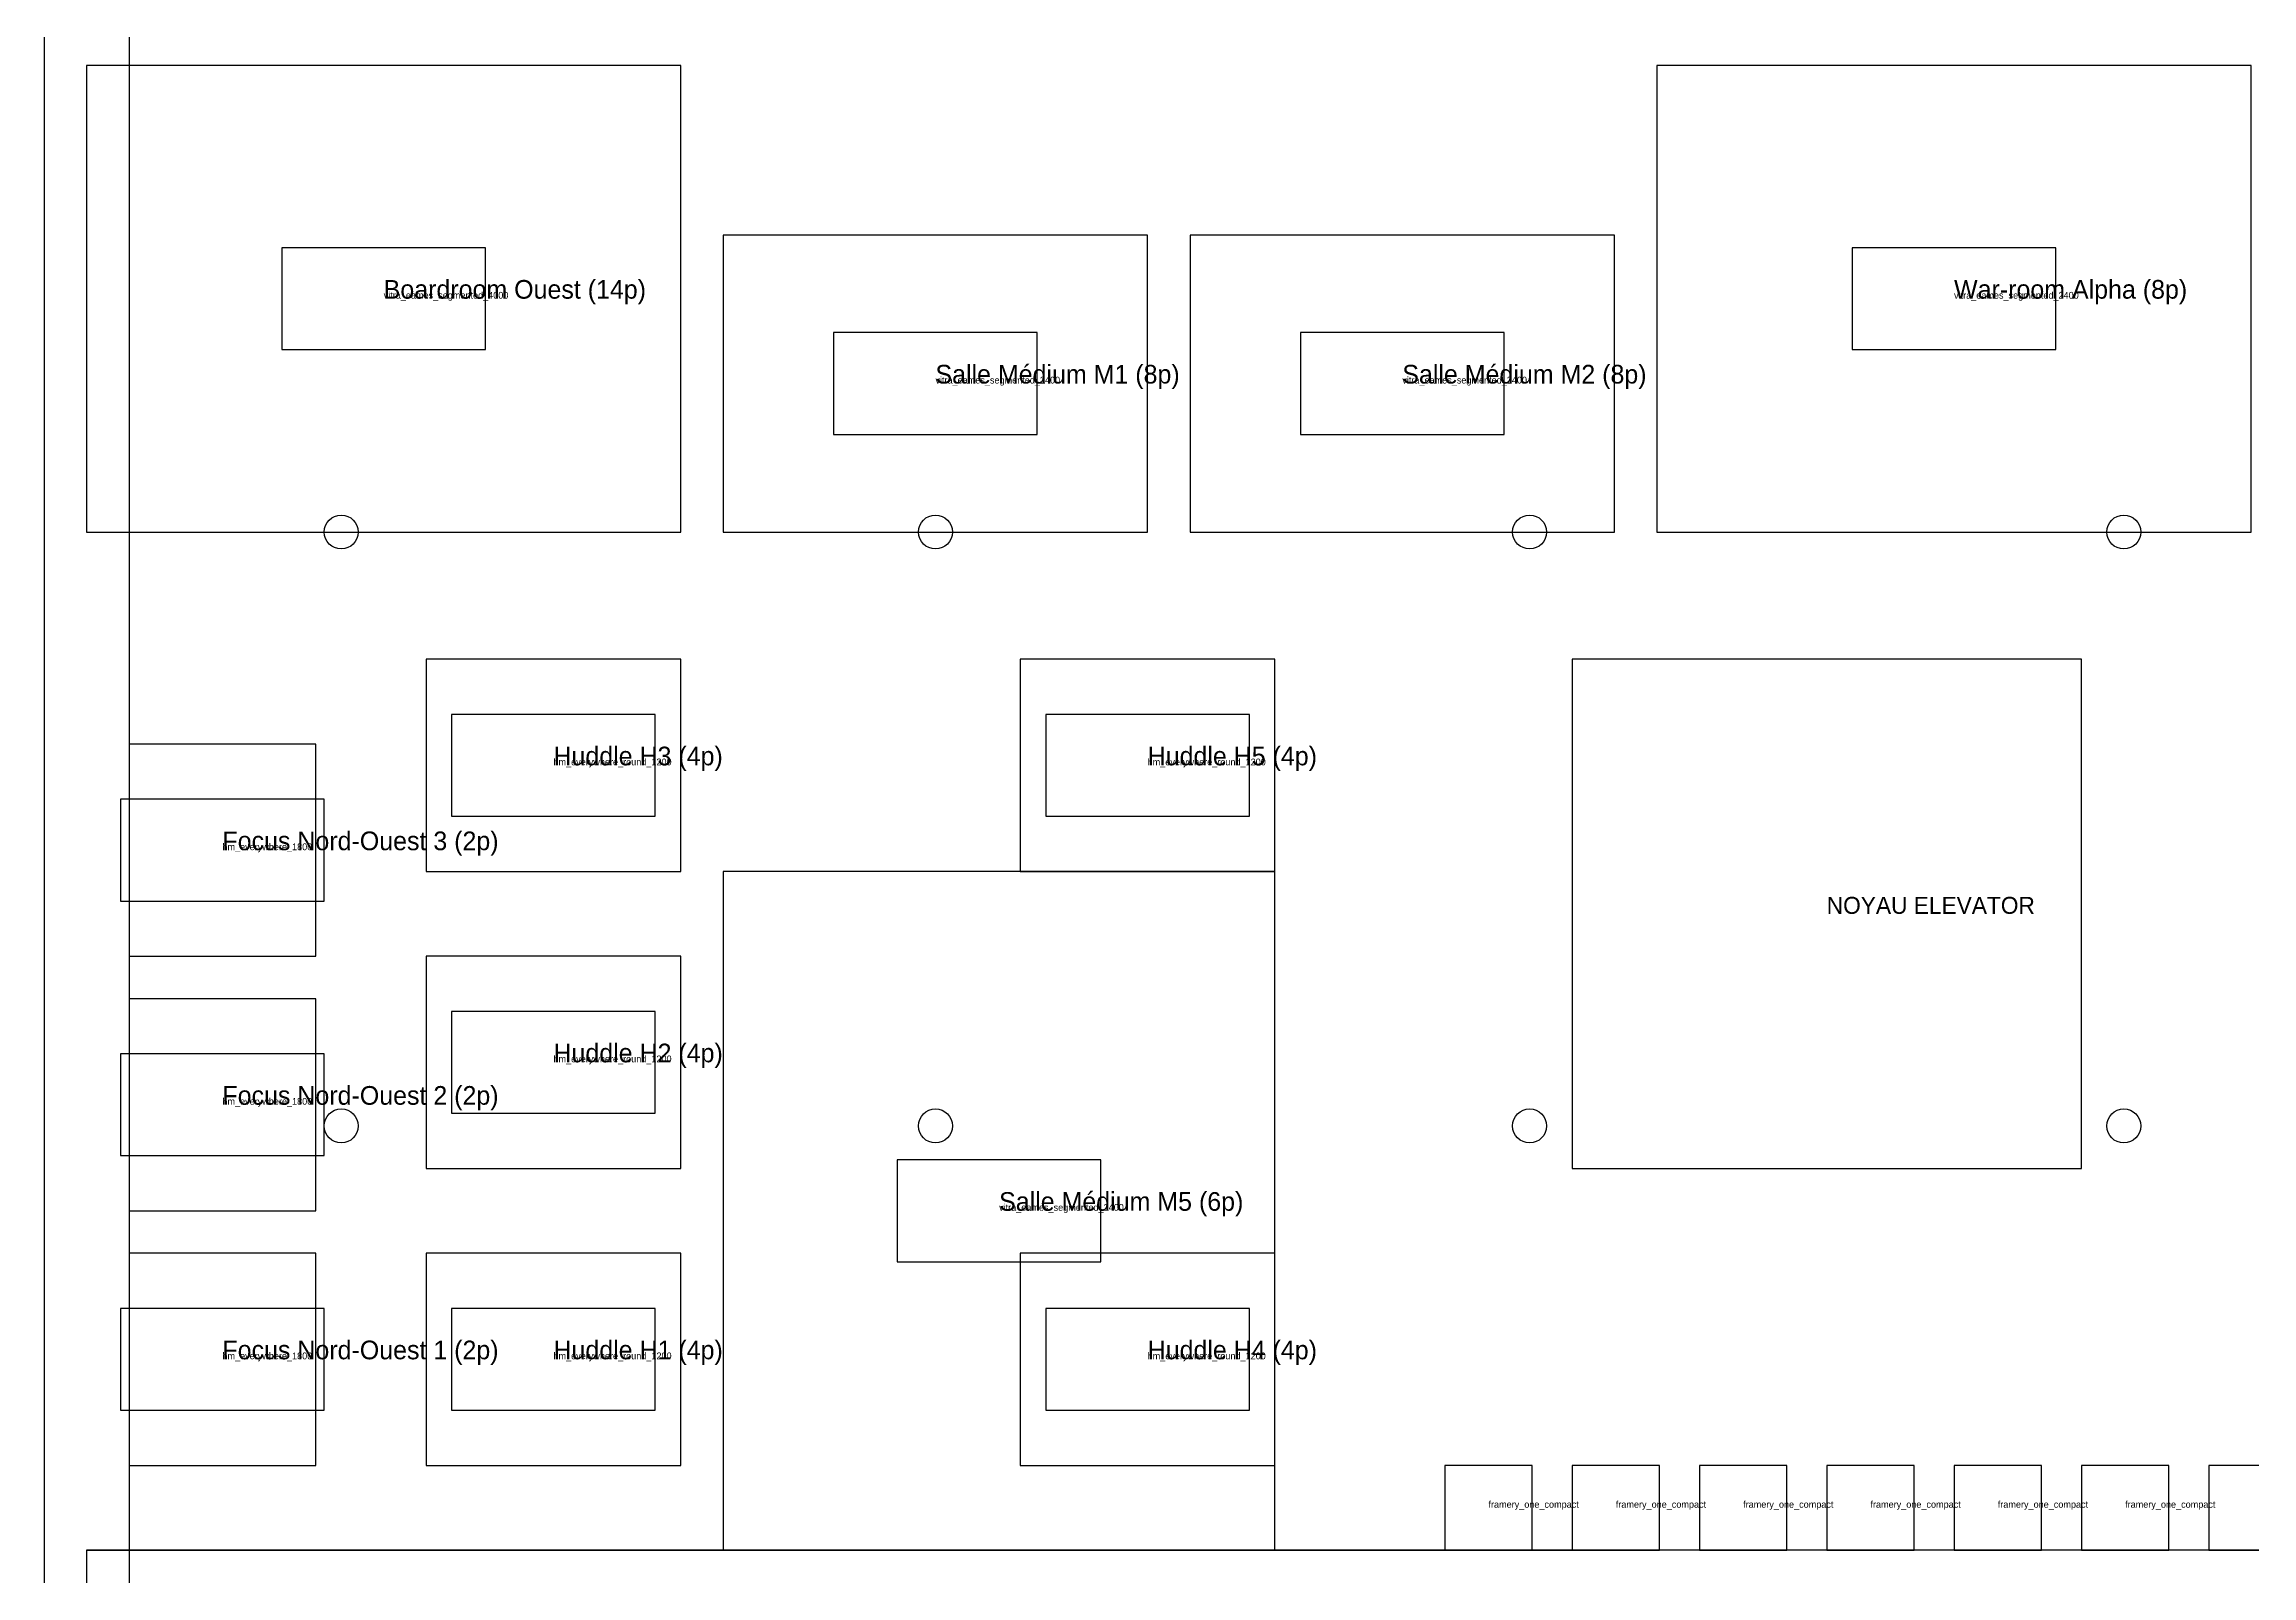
# Model space of a CAD drawing. Header units: metres. Extents: x 0 to 84100, y 0 to 59400.
# Drawn here: x 0 to 26008, y 12198 to 30250 of the extents above; entities that cross this region are included whole.
import ezdxf

# ---------------------------------------------------------------- set-up
doc = ezdxf.new("R2010")
doc.units = ezdxf.units.M
for name, color, linetype in [('AGENCEMENT', 7, 'Continuous'), ('CIRCULATIONS', 8, 'Continuous'), ('CLOISONS', 1, 'Continuous'), ('MOBILIER', 5, 'Continuous')]:
    doc.layers.add(name, color=color, linetype=linetype)

msp = doc.modelspace()

# ---------------------------------------------------------------- linework, layer by layer
at = {"layer": 'AGENCEMENT'}
for points in [[(0, 0), (84100, 0), (84100, 59400), (0, 59400)], [(1000, 1000), (83100, 1000), (83100, 58400), (1000, 58400)], [(0, 0), (60000, 0), (60000, 40000), (0, 40000)], [(18000, 17000), (24000, 17000), (24000, 23000), (18000, 23000)]]:
    msp.add_lwpolyline(points, close=True, dxfattribs=at)
for centre in [(3500, 24500), (10500, 24500), (17500, 24500), (24500, 24500), (3500, 17500), (10500, 17500), (17500, 17500), (24500, 17500)]:
    msp.add_circle(centre, 200, dxfattribs=at)
at = {"layer": 'CIRCULATIONS'}
msp.add_lwpolyline([(500, 11500), (59500, 11500), (59500, 12500), (500, 12500)], close=True, dxfattribs=at)
at = {"layer": 'CLOISONS'}
for p, q in [((500, 12500), (18000, 12500)), ((26000, 12500), (34000, 12500))]:
    msp.add_line(p, q, dxfattribs=at)
for points in [[(500, 24500), (7500, 24500), (7500, 30000), (500, 30000)], [(19000, 24500), (26000, 24500), (26000, 30000), (19000, 30000)], [(8000, 24500), (13000, 24500), (13000, 28000), (8000, 28000)], [(13500, 24500), (18500, 24500), (18500, 28000), (13500, 28000)], [(4500, 20500), (7500, 20500), (7500, 23000), (4500, 23000)], [(11500, 20500), (14500, 20500), (14500, 23000), (11500, 23000)], [(1000, 19500), (3200, 19500), (3200, 22000), (1000, 22000)], [(8000, 12500), (14500, 12500), (14500, 20500), (8000, 20500)], [(4500, 17000), (7500, 17000), (7500, 19500), (4500, 19500)], [(1000, 16500), (3200, 16500), (3200, 19000), (1000, 19000)], [(1000, 13500), (3200, 13500), (3200, 16000), (1000, 16000)], [(4500, 13500), (7500, 13500), (7500, 16000), (4500, 16000)], [(11500, 13500), (14500, 13500), (14500, 16000), (11500, 16000)]]:
    msp.add_lwpolyline(points, close=True, dxfattribs=at)
at = {"layer": 'MOBILIER'}
for points in [[(2800, 26650), (5200, 26650), (5200, 27850), (2800, 27850)], [(21300, 26650), (23700, 26650), (23700, 27850), (21300, 27850)], [(9300, 25650), (11700, 25650), (11700, 26850), (9300, 26850)], [(14800, 25650), (17200, 25650), (17200, 26850), (14800, 26850)], [(4800, 21150), (7200, 21150), (7200, 22350), (4800, 22350)], [(11800, 21150), (14200, 21150), (14200, 22350), (11800, 22350)], [(900, 20150), (3300, 20150), (3300, 21350), (900, 21350)], [(4800, 17650), (7200, 17650), (7200, 18850), (4800, 18850)], [(900, 17150), (3300, 17150), (3300, 18350), (900, 18350)], [(10050, 15900), (12450, 15900), (12450, 17100), (10050, 17100)], [(900, 14150), (3300, 14150), (3300, 15350), (900, 15350)], [(4800, 14150), (7200, 14150), (7200, 15350), (4800, 15350)], [(11800, 14150), (14200, 14150), (14200, 15350), (11800, 15350)], [(16500, 12500), (17530, 12500), (17530, 13500), (16500, 13500)], [(18000, 12500), (19030, 12500), (19030, 13500), (18000, 13500)], [(19500, 12500), (20530, 12500), (20530, 13500), (19500, 13500)], [(21000, 12500), (22030, 12500), (22030, 13500), (21000, 13500)], [(22500, 12500), (23530, 12500), (23530, 13500), (22500, 13500)], [(24000, 12500), (25030, 12500), (25030, 13500), (24000, 13500)], [(25500, 12500), (26530, 12500), (26530, 13500), (25500, 13500)]]:
    msp.add_lwpolyline(points, close=True, dxfattribs=at)

# ---------------------------------------------------------------- texts
at = {"layer": 'AGENCEMENT'}
msp.add_text('NOYAU ELEVATOR', height=200, dxfattribs=at).set_placement((21000, 20000))
at = {"layer": 'CLOISONS'}
for s, p in [('Boardroom Ouest (14p)', (4000, 27250)), ('War-room Alpha (8p)', (22500, 27250)), ('Salle Médium M1 (8p)', (10500, 26250)), ('Salle Médium M2 (8p)', (16000, 26250)), ('Huddle H3 (4p)', (6000, 21750)), ('Huddle H5 (4p)', (13000, 21750)), ('Focus Nord-Ouest 3 (2p)', (2100, 20750)), ('Huddle H2 (4p)', (6000, 18250)), ('Focus Nord-Ouest 2 (2p)', (2100, 17750)), ('Salle Médium M5 (6p)', (11250, 16500)), ('Focus Nord-Ouest 1 (2p)', (2100, 14750)), ('Huddle H1 (4p)', (6000, 14750)), ('Huddle H4 (4p)', (13000, 14750))]:
    msp.add_text(s, height=220, dxfattribs=at).set_placement(p)
at = {"layer": 'MOBILIER'}
for s, p in [('vitra_eames_segmented_4000', (4000, 27250)), ('vitra_eames_segmented_2400', (22500, 27250)), ('vitra_eames_segmented_2400', (10500, 26250)), ('vitra_eames_segmented_2400', (16000, 26250)), ('hm_everywhere_round_1200', (6000, 21750)), ('hm_everywhere_round_1200', (13000, 21750)), ('hm_everywhere_1800', (2100, 20750)), ('hm_everywhere_round_1200', (6000, 18250)), ('hm_everywhere_1800', (2100, 17750)), ('vitra_eames_segmented_2400', (11250, 16500)), ('hm_everywhere_1800', (2100, 14750)), ('hm_everywhere_round_1200', (6000, 14750)), ('hm_everywhere_round_1200', (13000, 14750)), ('framery_one_compact', (17015, 13000)), ('framery_one_compact', (18515, 13000)), ('framery_one_compact', (20015, 13000)), ('framery_one_compact', (21515, 13000)), ('framery_one_compact', (23015, 13000)), ('framery_one_compact', (24515, 13000))]:
    msp.add_text(s, height=80, dxfattribs=at).set_placement(p)

doc.saveas('drawing.dxf')
